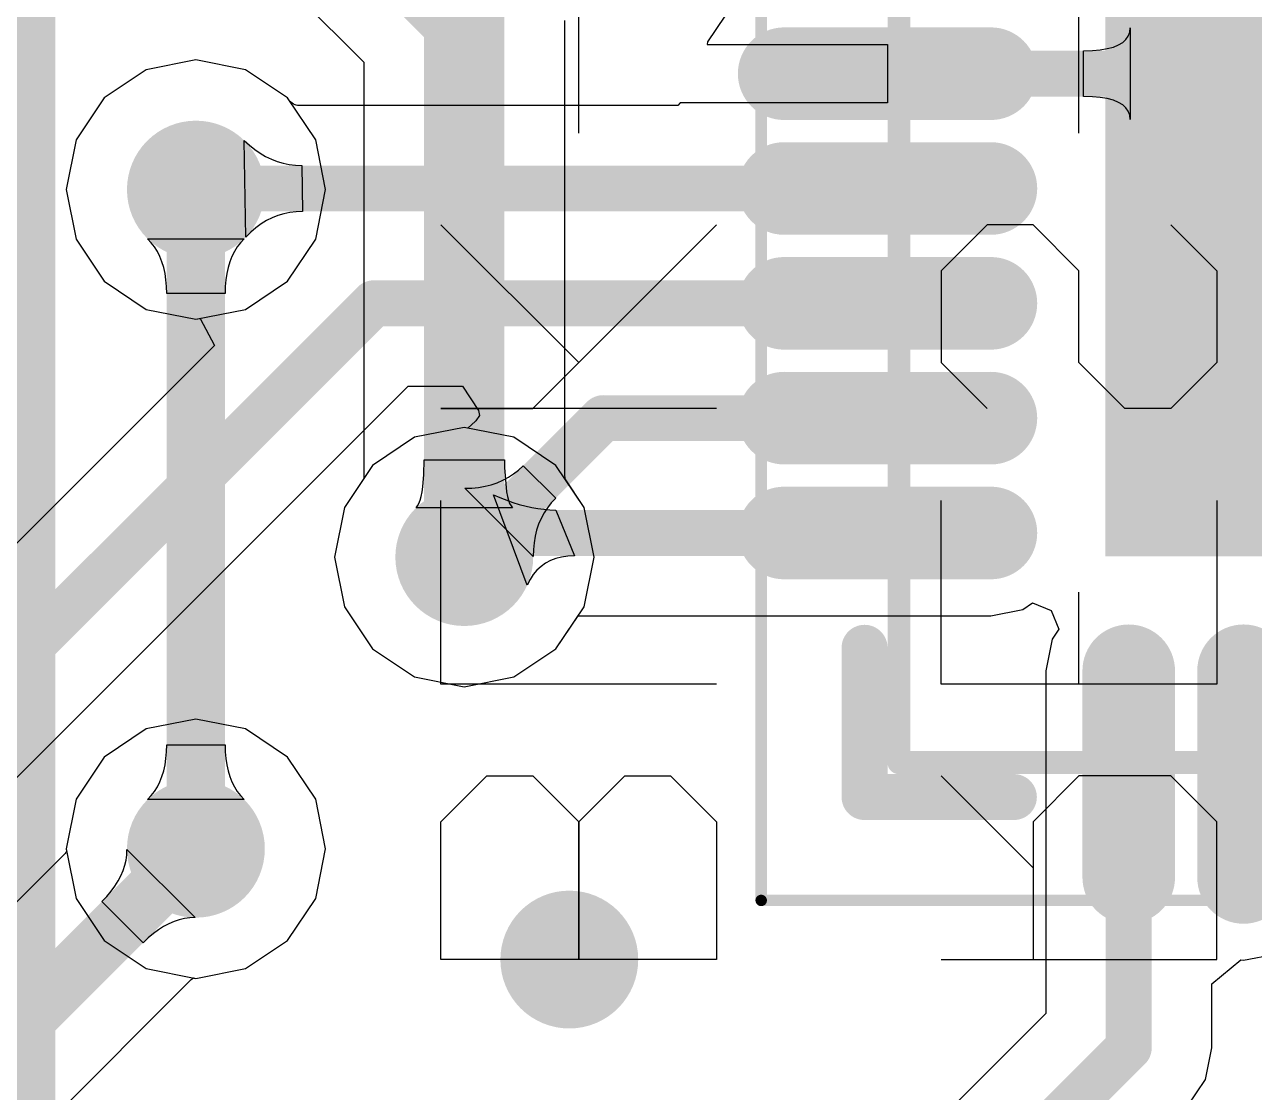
# Model space of a CAD drawing. Header units: millimetres. Extents: x 2.44 to 5.37, y 2.91 to 4.14.
# Drawn here: x 3.6236 to 3.8344, y 3.3032 to 3.4863 of the extents above; entities that cross this region are included whole.
import ezdxf

# ---------------------------------------------------------------- set-up
doc = ezdxf.new("R2010")
doc.units = ezdxf.units.MM
doc.header["$MEASUREMENT"] = 0
for name, color, linetype in [('BottomLayer', 5, 'Continuous'), ('BottomOverlay', 54, 'Continuous'), ('Mechanical13', 56, 'Continuous'), ('Mechanical15', 56, 'Continuous'), ('MidLayer1', 16, 'Continuous'), ('MidLayer2', 76, 'Continuous'), ('MultiLayer', 9, 'Continuous'), ('TopLayer', 1, 'Continuous'), ('TopOverlay', 2, 'Continuous'), ('TopPaste', 8, 'Continuous'), ('TopSolder', 216, 'Continuous'), ('ViaHoleLayer', 16, 'Continuous')]:
    doc.layers.add(name, color=color, linetype=linetype)

# ---------------------------------------------------------------- blocks, each defined once
blk = doc.blocks.new('ST7789_B_35')
at = {"layer": 'BottomOverlay', "const_width": 0.00787}
blk.add_lwpolyline([(-1.163, 1.009), (-1.163, -0.01462)], dxfattribs=at)
blk = doc.blocks.new('__2102_39')
at = {"layer": 'Mechanical13', "const_width": 0.00394}
for points in [[(-0.09843, -0.09743), (-0.09843, 0.09943)], [(-0.09843, -0.09743), (0.09843, -0.09743)]]:
    blk.add_lwpolyline(points, dxfattribs=at)
at = {"layer": 'Mechanical13', "const_width": 0.00197}
blk.add_lwpolyline([(-0.09941, -0.09743, 1), (-0.09744, -0.09743, 1)], format="xyb", close=True, dxfattribs=at)
blk.add_lwpolyline([(-0.09941, -0.09743, 1), (-0.09744, -0.09743, 1)], format="xyb", close=True, dxfattribs=at)
at = {"layer": 'Mechanical15', "const_width": 0.00197}
for points in [[(-0.12205, -0.12105), (-0.12205, 0.12305)], [(-0.12205, -0.12105), (0.12205, -0.12105)]]:
    blk.add_lwpolyline(points, dxfattribs=at)
at = {"layer": 'Mechanical15', "const_width": 0.000984}
blk.add_lwpolyline([(-0.12254, -0.12105, 1), (-0.12156, -0.12105, 1)], format="xyb", close=True, dxfattribs=at)
blk.add_lwpolyline([(-0.12254, -0.12105, 1), (-0.12156, -0.12105, 1)], format="xyb", close=True, dxfattribs=at)
at = {"layer": 'TopLayer', "const_width": 0.00787}
for points in [[(-0.11811, 0.02068), (-0.08268, 0.02068)], [(-0.11811, 0.001), (-0.08268, 0.001)], [(-0.11811, -0.01869), (-0.08268, -0.01869)], [(-0.11811, -0.03837), (-0.08268, -0.03837)], [(-0.11811, -0.05806), (-0.08268, -0.05806)], [(-0.05906, -0.08168), (-0.05906, -0.11711)], [(-0.03937, -0.08168), (-0.03937, -0.11711)]]:
    blk.add_lwpolyline(points, dxfattribs=at)
at = {"layer": 'TopLayer', "const_width": 0.00394}
for points in [[(-0.12008, 0.02068, 1), (-0.11614, 0.02068, 1)], [(-0.08465, 0.02068, 1), (-0.08071, 0.02068, 1)], [(-0.12008, 0.001, 1), (-0.11614, 0.001, 1)], [(-0.08465, 0.001, 1), (-0.08071, 0.001, 1)], [(-0.12008, -0.01869, 1), (-0.11614, -0.01869, 1)], [(-0.08465, -0.01869, 1), (-0.08071, -0.01869, 1)], [(-0.12008, -0.03837, 1), (-0.11614, -0.03837, 1)], [(-0.08465, -0.03837, 1), (-0.08071, -0.03837, 1)], [(-0.12008, -0.05806, 1), (-0.11614, -0.05806, 1)], [(-0.08465, -0.05806, 1), (-0.08071, -0.05806, 1)], [(-0.06102, -0.08168, 1), (-0.05709, -0.08168, 1)], [(-0.04134, -0.08168, 1), (-0.0374, -0.08168, 1)], [(-0.06102, -0.11711, 1), (-0.05709, -0.11711, 1)], [(-0.04134, -0.11711, 1), (-0.0374, -0.11711, 1)]]:
    blk.add_lwpolyline(points, format="xyb", close=True, dxfattribs=at)
at = {"layer": 'TopLayer'}
blk.add_solid([(-0.05906, -0.05806), (0.05906, -0.05806), (-0.05906, 0.06006), (0.05906, 0.06006)], dxfattribs=at)
at = {"layer": 'TopOverlay', "const_width": 0.00787}
for points in [[(-0.10433, -0.10333), (-0.10433, -0.07774)], [(-0.10433, -0.10333), (-0.07874, -0.10333)]]:
    blk.add_lwpolyline(points, dxfattribs=at)
at = {"layer": 'TopOverlay', "const_width": 0.00394}
for points in [[(-0.1063, -0.07774, 1), (-0.10236, -0.07774, 1)], [(-0.1063, -0.10333, 1), (-0.10236, -0.10333, 1)], [(-0.1063, -0.10333, 1), (-0.10236, -0.10333, 1)], [(-0.08071, -0.10333, 1), (-0.07677, -0.10333, 1)]]:
    blk.add_lwpolyline(points, format="xyb", close=True, dxfattribs=at)
at = {"layer": 'TopPaste', "const_width": 0.00787}
for points in [[(-0.11811, 0.02068), (-0.08268, 0.02068)], [(-0.11811, 0.001), (-0.08268, 0.001)], [(-0.11811, -0.01869), (-0.08268, -0.01869)], [(-0.11811, -0.03837), (-0.08268, -0.03837)], [(-0.11811, -0.05806), (-0.08268, -0.05806)], [(-0.05906, -0.08168), (-0.05906, -0.11711)], [(-0.03937, -0.08168), (-0.03937, -0.11711)]]:
    blk.add_lwpolyline(points, dxfattribs=at)
at = {"layer": 'TopPaste', "const_width": 0.00394}
for points in [[(-0.12008, 0.02068, 1), (-0.11614, 0.02068, 1)], [(-0.08465, 0.02068, 1), (-0.08071, 0.02068, 1)], [(-0.12008, 0.001, 1), (-0.11614, 0.001, 1)], [(-0.08465, 0.001, 1), (-0.08071, 0.001, 1)], [(-0.12008, -0.01869, 1), (-0.11614, -0.01869, 1)], [(-0.08465, -0.01869, 1), (-0.08071, -0.01869, 1)], [(-0.12008, -0.03837, 1), (-0.11614, -0.03837, 1)], [(-0.08465, -0.03837, 1), (-0.08071, -0.03837, 1)], [(-0.12008, -0.05806, 1), (-0.11614, -0.05806, 1)], [(-0.08465, -0.05806, 1), (-0.08071, -0.05806, 1)], [(-0.06102, -0.08168, 1), (-0.05709, -0.08168, 1)], [(-0.04134, -0.08168, 1), (-0.0374, -0.08168, 1)], [(-0.06102, -0.11711, 1), (-0.05709, -0.11711, 1)], [(-0.04134, -0.11711, 1), (-0.0374, -0.11711, 1)]]:
    blk.add_lwpolyline(points, format="xyb", close=True, dxfattribs=at)
at = {"layer": 'TopPaste'}
blk.add_solid([(-0.05906, -0.05806), (0.05906, -0.05806), (-0.05906, 0.06006), (0.05906, 0.06006)], dxfattribs=at)
at = {"layer": 'TopSolder', "const_width": 0.01587}
for points in [[(-0.11811, 0.02068), (-0.08268, 0.02068)], [(-0.11811, 0.001), (-0.08268, 0.001)], [(-0.11811, -0.01869), (-0.08268, -0.01869)], [(-0.11811, -0.03837), (-0.08268, -0.03837)], [(-0.11811, -0.05806), (-0.08268, -0.05806)], [(-0.05906, -0.08168), (-0.05906, -0.11711)], [(-0.03937, -0.08168), (-0.03937, -0.11711)]]:
    blk.add_lwpolyline(points, dxfattribs=at)
at = {"layer": 'TopSolder', "const_width": 0.00794}
for points in [[(-0.12208, 0.02068, 1), (-0.11414, 0.02068, 1)], [(-0.08665, 0.02068, 1), (-0.07871, 0.02068, 1)], [(-0.12208, 0.001, 1), (-0.11414, 0.001, 1)], [(-0.08665, 0.001, 1), (-0.07871, 0.001, 1)], [(-0.12208, -0.01869, 1), (-0.11414, -0.01869, 1)], [(-0.08665, -0.01869, 1), (-0.07871, -0.01869, 1)], [(-0.12208, -0.03837, 1), (-0.11414, -0.03837, 1)], [(-0.08665, -0.03837, 1), (-0.07871, -0.03837, 1)], [(-0.12208, -0.05806, 1), (-0.11414, -0.05806, 1)], [(-0.08665, -0.05806, 1), (-0.07871, -0.05806, 1)], [(-0.06302, -0.08168, 1), (-0.05509, -0.08168, 1)], [(-0.04334, -0.08168, 1), (-0.0354, -0.08168, 1)], [(-0.06302, -0.11711, 1), (-0.05509, -0.11711, 1)], [(-0.04334, -0.11711, 1), (-0.0354, -0.11711, 1)]]:
    blk.add_lwpolyline(points, format="xyb", close=True, dxfattribs=at)
at = {"layer": 'TopSolder'}
blk.add_solid([(-0.06306, -0.06206), (0.06306, -0.06206), (-0.06306, 0.06406), (0.06306, 0.06406)], dxfattribs=at)

msp = doc.modelspace()

# ---------------------------------------------------------------- linework, layer by layer
at = {"layer": 'BottomLayer'}
for p, q in [((3.66987, 3.49178), (3.68178, 3.47987)), ((3.71622, 3.40922), (3.71622, 3.487)), ((3.653, 3.48024), (3.64449, 3.47855)), ((3.66151, 3.47855), (3.653, 3.48024)), ((3.64449, 3.47855), (3.63728, 3.47372)), ((3.66872, 3.47372), (3.66151, 3.47855)), ((3.68178, 3.47987), (3.68178, 3.40854)), ((3.63728, 3.47372), (3.63245, 3.46651)), ((3.67355, 3.46651), (3.66872, 3.47372)), ((3.63245, 3.46651), (3.63076, 3.458)), ((3.67524, 3.458), (3.67355, 3.46651)), ((3.63076, 3.458), (3.63245, 3.44949)), ((3.67355, 3.44949), (3.67524, 3.458)), ((3.63245, 3.44949), (3.63728, 3.44228)), ((3.66872, 3.44228), (3.67355, 3.44949)), ((3.63728, 3.44228), (3.64449, 3.43745)), ((3.66151, 3.43745), (3.66872, 3.44228)), ((3.64449, 3.43745), (3.653, 3.43576)), ((3.653, 3.43576), (3.66151, 3.43745)), ((3.69206, 3.40914), (3.69211, 3.41168)), ((3.69211, 3.41168), (3.70589, 3.41168)), ((3.70589, 3.41168), (3.7059, 3.41036)), ((3.68178, 3.40848), (3.67845, 3.40351)), ((3.68178, 3.40854), (3.68178, 3.40848)), ((3.69189, 3.40705), (3.69206, 3.40914)), ((3.7059, 3.41036), (3.70623, 3.40617)), ((3.71629, 3.40839), (3.71622, 3.40922)), ((3.69177, 3.40617), (3.69189, 3.40705)), ((3.71955, 3.40351), (3.71629, 3.40839)), ((3.69099, 3.40376), (3.69123, 3.4042)), ((3.69123, 3.4042), (3.69144, 3.40474)), ((3.69144, 3.40474), (3.69161, 3.4054)), ((3.69161, 3.4054), (3.69177, 3.40617)), ((3.70623, 3.40617), (3.70639, 3.4054)), ((3.70639, 3.4054), (3.70656, 3.40474)), ((3.70656, 3.40474), (3.70677, 3.4042)), ((3.70677, 3.4042), (3.70701, 3.40376)), ((3.67845, 3.40351), (3.67676, 3.395)), ((3.69073, 3.40343), (3.69099, 3.40376)), ((3.70727, 3.40343), (3.69073, 3.40343)), ((3.70701, 3.40376), (3.70727, 3.40343)), ((3.72124, 3.395), (3.71955, 3.40351)), ((3.67676, 3.395), (3.67845, 3.38649)), ((3.71955, 3.38649), (3.72124, 3.395)), ((3.67845, 3.38649), (3.68328, 3.37928)), ((3.71472, 3.37928), (3.71955, 3.38649)), ((3.68328, 3.37928), (3.69049, 3.37445)), ((3.70751, 3.37445), (3.71472, 3.37928)), ((3.69049, 3.37445), (3.699, 3.37276)), ((3.699, 3.37276), (3.70751, 3.37445)), ((3.653, 3.36724), (3.64449, 3.36555)), ((3.66151, 3.36555), (3.653, 3.36724)), ((3.64449, 3.36555), (3.63728, 3.36072)), ((3.66872, 3.36072), (3.66151, 3.36555)), ((3.63728, 3.36072), (3.63245, 3.35351)), ((3.67355, 3.35351), (3.66872, 3.36072)), ((3.63245, 3.35351), (3.63076, 3.345)), ((3.67524, 3.345), (3.67355, 3.35351)), ((3.63076, 3.345), (3.63245, 3.33649)), ((3.67355, 3.33649), (3.67524, 3.345)), ((3.63245, 3.33649), (3.63728, 3.32928)), ((3.66872, 3.32928), (3.67355, 3.33649)), ((3.63728, 3.32928), (3.64449, 3.32445)), ((3.66151, 3.32445), (3.66872, 3.32928)), ((3.64449, 3.32445), (3.653, 3.32276)), ((3.653, 3.32276), (3.66151, 3.32445))]:
    msp.add_line(p, q, dxfattribs=at)
at = {"layer": 'BottomLayer', "const_width": 0.01378}
for points in [[(3.677, 3.509), (3.699, 3.487)], [(3.699, 3.395), (3.699, 3.487)]]:
    msp.add_lwpolyline(points, dxfattribs=at)
at = {"layer": 'BottomLayer'}
for points, const_width in [([(3.69556, 3.487, 1), (3.70244, 3.487, 1)], 0.00689), ([(3.69556, 3.487, 1), (3.70244, 3.487, 1)], 0.00689), ([(3.64709, 3.458, 1), (3.65891, 3.458, 1)], 0.01181), ([(3.69309, 3.395, 1), (3.70491, 3.395, 1)], 0.01181), ([(3.69556, 3.395, 1), (3.70244, 3.395, 1)], 0.00689), ([(3.64709, 3.345, 1), (3.65891, 3.345, 1)], 0.01181), ([(3.71109, 3.326, 1), (3.72291, 3.326, 1)], 0.01181)]:
    msp.add_lwpolyline(points, format="xyb", close=True, dxfattribs=dict(at, const_width=const_width))
at = {"layer": 'BottomOverlay'}
for p, q in [((3.71861, 3.46769), (3.71861, 3.49917)), ((3.80436, 3.46769), (3.80436, 3.49917)), ((3.71861, 3.42833), (3.695, 3.45194)), ((3.71074, 3.42046), (3.74223, 3.45194)), ((3.74223, 3.45194), (3.71861, 3.42833)), ((3.78862, 3.45194), (3.78075, 3.44407)), ((3.79649, 3.45194), (3.78862, 3.45194)), ((3.80436, 3.44407), (3.79649, 3.45194)), ((3.82011, 3.45194), (3.82798, 3.44407)), ((3.78075, 3.44407), (3.78075, 3.42833)), ((3.80436, 3.42833), (3.80436, 3.44407)), ((3.82798, 3.44407), (3.82798, 3.42833)), ((3.78075, 3.42833), (3.78862, 3.42046)), ((3.81224, 3.42046), (3.80436, 3.42833)), ((3.82798, 3.42833), (3.82011, 3.42046)), ((3.74223, 3.42046), (3.695, 3.42046)), ((3.695, 3.42046), (3.71074, 3.42046)), ((3.82011, 3.42046), (3.81224, 3.42046)), ((3.695, 3.37323), (3.695, 3.40471)), ((3.78075, 3.37323), (3.78075, 3.40471)), ((3.82798, 3.40471), (3.82798, 3.37323)), ((3.80436, 3.37323), (3.80436, 3.38897)), ((3.74223, 3.37323), (3.695, 3.37323)), ((3.82798, 3.37323), (3.78075, 3.37323)), ((3.695, 3.34961), (3.70287, 3.35749)), ((3.70287, 3.35749), (3.71074, 3.35749)), ((3.71074, 3.35749), (3.71861, 3.34961)), ((3.71861, 3.34961), (3.72649, 3.35749)), ((3.72649, 3.35749), (3.73436, 3.35749)), ((3.73436, 3.35749), (3.74223, 3.34961)), ((3.79649, 3.34174), (3.78075, 3.35749)), ((3.80436, 3.35749), (3.79649, 3.34961)), ((3.82011, 3.35749), (3.80436, 3.35749)), ((3.82798, 3.34961), (3.82011, 3.35749)), ((3.695, 3.326), (3.695, 3.34961)), ((3.71861, 3.34961), (3.71861, 3.326)), ((3.71861, 3.326), (3.71861, 3.34961)), ((3.74223, 3.34961), (3.74223, 3.326)), ((3.79649, 3.34961), (3.79649, 3.326)), ((3.82798, 3.326), (3.82798, 3.34961)), ((3.74223, 3.326), (3.695, 3.326)), ((3.78075, 3.326), (3.82798, 3.326))]:
    msp.add_line(p, q, dxfattribs=at)
at = {"layer": 'MidLayer1'}
for p, q in [((3.653, 3.48024), (3.64449, 3.47855)), ((3.66151, 3.47855), (3.653, 3.48024)), ((3.64449, 3.47855), (3.63728, 3.47372)), ((3.66872, 3.47372), (3.66151, 3.47855)), ((3.63728, 3.47372), (3.63245, 3.46651)), ((3.67355, 3.46651), (3.66872, 3.47372)), ((3.63245, 3.46651), (3.63076, 3.458)), ((3.67524, 3.458), (3.67355, 3.46651)), ((3.63076, 3.458), (3.63245, 3.44949)), ((3.67355, 3.44949), (3.67524, 3.458)), ((3.63245, 3.44949), (3.63728, 3.44228)), ((3.66872, 3.44228), (3.67355, 3.44949)), ((3.63728, 3.44228), (3.64449, 3.43745)), ((3.66151, 3.43745), (3.66872, 3.44228)), ((3.64449, 3.43745), (3.653, 3.43576)), ((3.653, 3.43576), (3.66151, 3.43745)), ((3.699, 3.41724), (3.69049, 3.41555)), ((3.70751, 3.41555), (3.699, 3.41724)), ((3.69049, 3.41555), (3.68328, 3.41072)), ((3.71472, 3.41072), (3.70751, 3.41555)), ((3.68328, 3.41072), (3.67845, 3.40351)), ((3.71955, 3.40351), (3.71472, 3.41072)), ((3.67845, 3.40351), (3.67676, 3.395)), ((3.72124, 3.395), (3.71955, 3.40351)), ((3.67676, 3.395), (3.67845, 3.38649)), ((3.71955, 3.38649), (3.72124, 3.395)), ((3.67845, 3.38649), (3.68328, 3.37928)), ((3.71472, 3.37928), (3.71955, 3.38649)), ((3.68328, 3.37928), (3.69049, 3.37445)), ((3.70751, 3.37445), (3.71472, 3.37928)), ((3.69049, 3.37445), (3.699, 3.37276)), ((3.699, 3.37276), (3.70751, 3.37445)), ((3.653, 3.36724), (3.64449, 3.36555)), ((3.66151, 3.36555), (3.653, 3.36724)), ((3.64449, 3.36555), (3.63728, 3.36072)), ((3.66872, 3.36072), (3.66151, 3.36555)), ((3.63728, 3.36072), (3.63245, 3.35351)), ((3.67355, 3.35351), (3.66872, 3.36072)), ((3.63245, 3.35351), (3.63076, 3.345)), ((3.67524, 3.345), (3.67355, 3.35351)), ((3.63076, 3.345), (3.63245, 3.33649)), ((3.67355, 3.33649), (3.67524, 3.345)), ((3.63245, 3.33649), (3.63728, 3.32928)), ((3.66872, 3.32928), (3.67355, 3.33649)), ((3.63728, 3.32928), (3.64449, 3.32445)), ((3.66151, 3.32445), (3.66872, 3.32928)), ((3.64449, 3.32445), (3.653, 3.32276)), ((3.653, 3.32276), (3.66151, 3.32445))]:
    msp.add_line(p, q, dxfattribs=at)
at = {"layer": 'MidLayer1', "const_width": 0.01181}
for points in [[(3.64709, 3.458, 1), (3.65891, 3.458, 1)], [(3.69309, 3.395, 1), (3.70491, 3.395, 1)], [(3.64709, 3.345, 1), (3.65891, 3.345, 1)], [(3.71109, 3.326, 1), (3.72291, 3.326, 1)]]:
    msp.add_lwpolyline(points, format="xyb", close=True, dxfattribs=at)
at = {"layer": 'MidLayer2'}
for p, q in [((3.64535, 3.4489), (3.64473, 3.44957)), ((3.64473, 3.44957), (3.66127, 3.44957)), ((3.64591, 3.44817), (3.64535, 3.4489)), ((3.66065, 3.4489), (3.66009, 3.44817)), ((3.66127, 3.44957), (3.66065, 3.4489)), ((3.6464, 3.44738), (3.64591, 3.44817)), ((3.64682, 3.44653), (3.6464, 3.44738)), ((3.64718, 3.44563), (3.64682, 3.44653)), ((3.65918, 3.44653), (3.65882, 3.44563)), ((3.6596, 3.44738), (3.65918, 3.44653)), ((3.66009, 3.44817), (3.6596, 3.44738)), ((3.64748, 3.44466), (3.64718, 3.44563)), ((3.64771, 3.44364), (3.64748, 3.44466)), ((3.65852, 3.44466), (3.65829, 3.44364)), ((3.65882, 3.44563), (3.65852, 3.44466)), ((3.64787, 3.44255), (3.64771, 3.44364)), ((3.64797, 3.44141), (3.64787, 3.44255)), ((3.65813, 3.44255), (3.65803, 3.44141)), ((3.65829, 3.44364), (3.65813, 3.44255)), ((3.648, 3.44021), (3.64797, 3.44141)), ((3.658, 3.44021), (3.648, 3.44021)), ((3.65803, 3.44141), (3.658, 3.44021)), ((3.64797, 3.36159), (3.648, 3.36279)), ((3.648, 3.36279), (3.658, 3.36279)), ((3.658, 3.36279), (3.65803, 3.36159)), ((3.64771, 3.35936), (3.64787, 3.36045)), ((3.64787, 3.36045), (3.64797, 3.36159)), ((3.65803, 3.36159), (3.65813, 3.36045)), ((3.65813, 3.36045), (3.65829, 3.35936)), ((3.64718, 3.35737), (3.64748, 3.35834)), ((3.64748, 3.35834), (3.64771, 3.35936)), ((3.65829, 3.35936), (3.65852, 3.35834)), ((3.65852, 3.35834), (3.65882, 3.35737)), ((3.6464, 3.35562), (3.64682, 3.35647)), ((3.64682, 3.35647), (3.64718, 3.35737)), ((3.65882, 3.35737), (3.65918, 3.35647)), ((3.65918, 3.35647), (3.6596, 3.35562)), ((3.64473, 3.35343), (3.64535, 3.3541)), ((3.64535, 3.3541), (3.64591, 3.35483)), ((3.64591, 3.35483), (3.6464, 3.35562)), ((3.6596, 3.35562), (3.66009, 3.35483)), ((3.66009, 3.35483), (3.66065, 3.3541)), ((3.66065, 3.3541), (3.66127, 3.35343)), ((3.66127, 3.35343), (3.64473, 3.35343))]:
    msp.add_line(p, q, dxfattribs=at)
for points, const_width in [([(3.64709, 3.458, 1), (3.65891, 3.458, 1)], 0.01181), ([(3.6505, 3.458, 1), (3.6555, 3.458, 1)], 0.005), ([(3.69309, 3.395, 1), (3.70491, 3.395, 1)], 0.01181), ([(3.64709, 3.345, 1), (3.65891, 3.345, 1)], 0.01181), ([(3.6505, 3.345, 1), (3.6555, 3.345, 1)], 0.005), ([(3.71109, 3.326, 1), (3.72291, 3.326, 1)], 0.01181)]:
    msp.add_lwpolyline(points, format="xyb", close=True, dxfattribs=dict(at, const_width=const_width))
at = {"layer": 'MidLayer2', "const_width": 0.01}
msp.add_lwpolyline([(3.653, 3.345), (3.653, 3.458)], dxfattribs=at)
at = {"layer": 'MultiLayer', "const_width": 0.01181}
for points in [[(3.64709, 3.458, 1), (3.65891, 3.458, 1)], [(3.69309, 3.395, 1), (3.70491, 3.395, 1)], [(3.64709, 3.345, 1), (3.65891, 3.345, 1)], [(3.71109, 3.326, 1), (3.72291, 3.326, 1)]]:
    msp.add_lwpolyline(points, format="xyb", close=True, dxfattribs=at)
at = {"layer": 'TopLayer'}
for p, q in [((3.74365, 3.48772), (3.74071, 3.48332)), ((3.81241, 3.48374), (3.81281, 3.48433)), ((3.81281, 3.48433), (3.81305, 3.485)), ((3.81305, 3.485), (3.81313, 3.48575)), ((3.81313, 3.48575), (3.81313, 3.47)), ((3.74071, 3.48332), (3.74062, 3.48288)), ((3.74062, 3.48288), (3.77155, 3.48288)), ((3.77155, 3.48288), (3.77155, 3.47288)), ((3.80921, 3.48217), (3.81025, 3.48244)), ((3.81025, 3.48244), (3.81113, 3.4828)), ((3.81113, 3.4828), (3.81185, 3.48323)), ((3.81185, 3.48323), (3.81241, 3.48374)), ((3.653, 3.48024), (3.64449, 3.47855)), ((3.66151, 3.47855), (3.653, 3.48024)), ((3.80514, 3.48181), (3.80665, 3.48185)), ((3.80514, 3.47394), (3.80514, 3.48181)), ((3.80665, 3.48185), (3.80801, 3.48197)), ((3.80801, 3.48197), (3.80921, 3.48217)), ((3.64449, 3.47855), (3.63728, 3.47372)), ((3.66872, 3.47372), (3.66151, 3.47855)), ((3.80665, 3.4739), (3.80514, 3.47394)), ((3.80801, 3.47378), (3.80665, 3.4739)), ((3.80921, 3.47359), (3.80801, 3.47378)), ((3.63728, 3.47372), (3.63245, 3.46651)), ((3.66918, 3.47304), (3.66872, 3.47372)), ((3.66919, 3.47304), (3.66918, 3.47304)), ((3.66949, 3.47283), (3.66919, 3.47304)), ((3.66975, 3.47267), (3.66949, 3.47283)), ((3.66999, 3.47256), (3.66975, 3.47267)), ((3.6702, 3.47248), (3.66999, 3.47256)), ((3.6704, 3.47242), (3.6702, 3.47248)), ((3.67048, 3.4724), (3.6704, 3.47242)), ((3.73562, 3.4724), (3.67048, 3.4724)), ((3.73601, 3.47288), (3.73562, 3.4724)), ((3.77155, 3.47288), (3.73601, 3.47288)), ((3.81025, 3.47331), (3.80921, 3.47359)), ((3.81113, 3.47296), (3.81025, 3.47331)), ((3.81185, 3.47252), (3.81113, 3.47296)), ((3.81241, 3.47201), (3.81185, 3.47252)), ((3.81281, 3.47142), (3.81241, 3.47201)), ((3.81305, 3.47075), (3.81281, 3.47142)), ((3.81313, 3.47), (3.81305, 3.47075)), ((3.63245, 3.46651), (3.63076, 3.458)), ((3.66157, 3.44987), (3.6613, 3.4664)), ((3.6613, 3.4664), (3.66218, 3.46559)), ((3.66218, 3.46559), (3.66308, 3.46487)), ((3.66308, 3.46487), (3.664, 3.46422)), ((3.664, 3.46422), (3.66495, 3.46367)), ((3.66495, 3.46367), (3.66593, 3.4632)), ((3.66593, 3.4632), (3.66692, 3.46281)), ((3.66692, 3.46281), (3.66795, 3.46251)), ((3.66795, 3.46251), (3.66899, 3.4623)), ((3.66899, 3.4623), (3.67006, 3.46217)), ((3.67006, 3.46217), (3.67115, 3.46213)), ((3.67115, 3.46213), (3.67129, 3.45426)), ((3.63076, 3.458), (3.63245, 3.44949)), ((3.66512, 3.45268), (3.66419, 3.45211)), ((3.66608, 3.45316), (3.66512, 3.45268)), ((3.66706, 3.45355), (3.66608, 3.45316)), ((3.66808, 3.45386), (3.66706, 3.45355)), ((3.66912, 3.45408), (3.66808, 3.45386)), ((3.67019, 3.45421), (3.66912, 3.45408)), ((3.67129, 3.45426), (3.67019, 3.45421)), ((3.66241, 3.4507), (3.66157, 3.44987)), ((3.66329, 3.45145), (3.66241, 3.4507)), ((3.66419, 3.45211), (3.66329, 3.45145)), ((3.63245, 3.44949), (3.63728, 3.44228)), ((3.63728, 3.44228), (3.64449, 3.43745)), ((3.64449, 3.43745), (3.653, 3.43576)), ((3.653, 3.43576), (3.65374, 3.43591)), ((3.65374, 3.43591), (3.65621, 3.4313)), ((3.65621, 3.4313), (3.47611, 3.25121)), ((3.49801, 3.23291), (3.68939, 3.4243)), ((3.68939, 3.4243), (3.69868, 3.4243)), ((3.69868, 3.4243), (3.70143, 3.42014)), ((3.7016, 3.4193), (3.70098, 3.41835)), ((3.70143, 3.42014), (3.7016, 3.4193)), ((3.699, 3.41724), (3.69049, 3.41555)), ((3.69961, 3.41712), (3.699, 3.41724)), ((3.70092, 3.41828), (3.69961, 3.41712)), ((3.70098, 3.41835), (3.70092, 3.41828)), ((3.69049, 3.41555), (3.68328, 3.41072)), ((3.68328, 3.41072), (3.67845, 3.40351)), ((3.7083, 3.40992), (3.7091, 3.41067)), ((3.7091, 3.41067), (3.71467, 3.4051)), ((3.70562, 3.40817), (3.70656, 3.40868)), ((3.70656, 3.40868), (3.70745, 3.40926)), ((3.70745, 3.40926), (3.7083, 3.40992)), ((3.69912, 3.40681), (3.70031, 3.40684)), ((3.71081, 3.39512), (3.69912, 3.40681)), ((3.70031, 3.40684), (3.70146, 3.40695)), ((3.70146, 3.40695), (3.70256, 3.40713)), ((3.70256, 3.40713), (3.70363, 3.4074)), ((3.70363, 3.4074), (3.70465, 3.40774)), ((3.70465, 3.40774), (3.70562, 3.40817)), ((3.7098, 3.39021), (3.704, 3.4057)), ((3.704, 3.4057), (3.70512, 3.4052)), ((3.70512, 3.4052), (3.70732, 3.40436)), ((3.70732, 3.40436), (3.70841, 3.40402)), ((3.71392, 3.4043), (3.71326, 3.40345)), ((3.71467, 3.4051), (3.71392, 3.4043)), ((3.67845, 3.40351), (3.67676, 3.395)), ((3.70841, 3.40402), (3.71055, 3.40349)), ((3.71055, 3.40349), (3.7116, 3.40331)), ((3.7116, 3.40331), (3.71368, 3.4031)), ((3.71268, 3.40256), (3.71217, 3.40162)), ((3.71326, 3.40345), (3.71268, 3.40256)), ((3.71368, 3.4031), (3.71471, 3.40307)), ((3.71471, 3.40307), (3.7179, 3.3952)), ((3.71174, 3.40065), (3.7114, 3.39963)), ((3.71217, 3.40162), (3.71174, 3.40065)), ((3.71113, 3.39856), (3.71095, 3.39746)), ((3.7114, 3.39963), (3.71113, 3.39856)), ((3.71084, 3.39631), (3.71081, 3.39512)), ((3.71095, 3.39746), (3.71084, 3.39631)), ((3.67676, 3.395), (3.67845, 3.38649)), ((3.71293, 3.39395), (3.71215, 3.3934)), ((3.71377, 3.3944), (3.71293, 3.39395)), ((3.71469, 3.39475), (3.71377, 3.3944)), ((3.71569, 3.395), (3.71469, 3.39475)), ((3.71676, 3.39515), (3.71569, 3.395)), ((3.7179, 3.3952), (3.71676, 3.39515)), ((3.71083, 3.39201), (3.71028, 3.39116)), ((3.71145, 3.39276), (3.71083, 3.39201)), ((3.71215, 3.3934), (3.71145, 3.39276)), ((3.71028, 3.39116), (3.7098, 3.39021)), ((3.67845, 3.38649), (3.68328, 3.37928)), ((3.78927, 3.38493), (3.79471, 3.38601)), ((3.79471, 3.38601), (3.79638, 3.38713)), ((3.79638, 3.38713), (3.79958, 3.38582)), ((3.79958, 3.38582), (3.80088, 3.38263)), ((3.71472, 3.37928), (3.7185, 3.38493)), ((3.7185, 3.38493), (3.78927, 3.38493)), ((3.80088, 3.38263), (3.79976, 3.38095)), ((3.68328, 3.37928), (3.69049, 3.37445)), ((3.70751, 3.37445), (3.71472, 3.37928)), ((3.79976, 3.38095), (3.79868, 3.37552)), ((3.79868, 3.37552), (3.79868, 3.3578)), ((3.69049, 3.37445), (3.699, 3.37276)), ((3.699, 3.37276), (3.70751, 3.37445)), ((3.653, 3.36724), (3.64449, 3.36555)), ((3.66151, 3.36555), (3.653, 3.36724)), ((3.64449, 3.36555), (3.63728, 3.36072)), ((3.66872, 3.36072), (3.66151, 3.36555)), ((3.63728, 3.36072), (3.63245, 3.35351)), ((3.67355, 3.35351), (3.66872, 3.36072)), ((3.79868, 3.3578), (3.79868, 3.31678)), ((3.63245, 3.35351), (3.63076, 3.345)), ((3.67524, 3.345), (3.67355, 3.35351)), ((3.63057, 3.3442), (3.51467, 3.22829)), ((3.63068, 3.34435), (3.63057, 3.3442)), ((3.63084, 3.3446), (3.63068, 3.34435)), ((3.63076, 3.345), (3.63084, 3.3446)), ((3.64082, 3.34216), (3.64103, 3.34306)), ((3.64103, 3.34306), (3.64115, 3.34397)), ((3.64115, 3.34397), (3.64119, 3.34488)), ((3.64119, 3.34488), (3.65288, 3.33319)), ((3.67355, 3.33649), (3.67524, 3.345)), ((3.64014, 3.34036), (3.64052, 3.34126)), ((3.64052, 3.34126), (3.64082, 3.34216)), ((3.6391, 3.33859), (3.63966, 3.33947)), ((3.63966, 3.33947), (3.64014, 3.34036)), ((3.63689, 3.33596), (3.63771, 3.33683)), ((3.63771, 3.33683), (3.63845, 3.33771)), ((3.63845, 3.33771), (3.6391, 3.33859)), ((3.64396, 3.32889), (3.63689, 3.33596)), ((3.66872, 3.32928), (3.67355, 3.33649)), ((3.64926, 3.33252), (3.64836, 3.33214)), ((3.65016, 3.33282), (3.64926, 3.33252)), ((3.65106, 3.33303), (3.65016, 3.33282)), ((3.65197, 3.33315), (3.65106, 3.33303)), ((3.65288, 3.33319), (3.65197, 3.33315)), ((3.64571, 3.33045), (3.64483, 3.32971)), ((3.64659, 3.3311), (3.64571, 3.33045)), ((3.64747, 3.33166), (3.64659, 3.3311)), ((3.64836, 3.33214), (3.64747, 3.33166)), ((3.64483, 3.32971), (3.64396, 3.32889)), ((3.66151, 3.32445), (3.66872, 3.32928)), ((3.83257, 3.32587), (3.83801, 3.32695)), ((3.653, 3.32276), (3.66151, 3.32445)), ((3.8271, 3.32186), (3.8321, 3.32597)), ((3.8321, 3.32597), (3.83257, 3.32587)), ((3.53181, 3.20219), (3.6522, 3.32257)), ((3.6522, 3.32257), (3.65235, 3.32268)), ((3.65235, 3.32268), (3.6526, 3.32284)), ((3.6526, 3.32284), (3.653, 3.32276)), ((3.8271, 3.31089), (3.8271, 3.32186)), ((3.79868, 3.31678), (3.73195, 3.25005)), ((3.82602, 3.30545), (3.8271, 3.31089)), ((3.82294, 3.30084), (3.82602, 3.30545))]:
    msp.add_line(p, q, dxfattribs=at)
for points, const_width in [([(3.77155, 3.47788), (3.85226, 3.47788)], 0.00787), ([(3.653, 3.458), (3.65319, 3.45819)], 0.00787), ([(3.65319, 3.45819), (3.77155, 3.45819)], 0.00787), ([(3.482, 3.237), (3.68351, 3.43851)], 0.00787), ([(3.68351, 3.43851), (3.77155, 3.43851)], 0.00787), ([(3.70314, 3.39914), (3.72282, 3.41882)], 0.00787), ([(3.72282, 3.41882), (3.77155, 3.41882)], 0.00787), ([(3.699, 3.395), (3.70314, 3.39914)], 0.00787), ([(3.70314, 3.39914), (3.77155, 3.39914)], 0.00787), ([(3.81289, 3.31089), (3.81289, 3.3578)], 0.00787), ([(3.521, 3.213), (3.653, 3.345)], 0.01), ([(3.742, 3.24), (3.81289, 3.31089)], 0.00787)]:
    msp.add_lwpolyline(points, dxfattribs=dict(at, const_width=const_width))
for points, const_width in [([(3.76958, 3.47788, 1), (3.77352, 3.47788, 1)], 0.00394), ([(3.64709, 3.458, 1), (3.65891, 3.458, 1)], 0.01181), ([(3.65103, 3.458, 1), (3.65497, 3.458, 1)], 0.00394), ([(3.65122, 3.45819, 1), (3.65516, 3.45819, 1)], 0.00394), ([(3.65122, 3.45819, 1), (3.65516, 3.45819, 1)], 0.00394), ([(3.76958, 3.45819, 1), (3.77352, 3.45819, 1)], 0.00394), ([(3.68154, 3.43851, 1), (3.68548, 3.43851, 1)], 0.00394), ([(3.68154, 3.43851, 1), (3.68548, 3.43851, 1)], 0.00394), ([(3.76958, 3.43851, 1), (3.77352, 3.43851, 1)], 0.00394), ([(3.72085, 3.41882, 1), (3.72479, 3.41882, 1)], 0.00394), ([(3.72085, 3.41882, 1), (3.72479, 3.41882, 1)], 0.00394), ([(3.76958, 3.41882, 1), (3.77352, 3.41882, 1)], 0.00394), ([(3.69309, 3.395, 1), (3.70491, 3.395, 1)], 0.01181), ([(3.70117, 3.39914, 1), (3.70511, 3.39914, 1)], 0.00394), ([(3.70117, 3.39914, 1), (3.70511, 3.39914, 1)], 0.00394), ([(3.70117, 3.39914, 1), (3.70511, 3.39914, 1)], 0.00394), ([(3.76958, 3.39914, 1), (3.77352, 3.39914, 1)], 0.00394), ([(3.69703, 3.395, 1), (3.70097, 3.395, 1)], 0.00394), ([(3.81092, 3.3578, 1), (3.81486, 3.3578, 1)], 0.00394), ([(3.64709, 3.345, 1), (3.65891, 3.345, 1)], 0.01181), ([(3.6505, 3.345, 1), (3.6555, 3.345, 1)], 0.005), ([(3.71109, 3.326, 1), (3.72291, 3.326, 1)], 0.01181), ([(3.81092, 3.31089, 1), (3.81486, 3.31089, 1)], 0.00394), ([(3.81092, 3.31089, 1), (3.81486, 3.31089, 1)], 0.00394)]:
    msp.add_lwpolyline(points, format="xyb", close=True, dxfattribs=dict(at, const_width=const_width))
at = {"layer": 'ViaHoleLayer', "const_width": 0.00591}
for points in [[(3.65005, 3.458, 1), (3.65595, 3.458, 1)], [(3.69605, 3.395, 1), (3.70195, 3.395, 1)], [(3.65005, 3.345, 1), (3.65595, 3.345, 1)], [(3.71405, 3.326, 1), (3.71995, 3.326, 1)]]:
    msp.add_lwpolyline(points, format="xyb", close=True, dxfattribs=at)

# ---------------------------------------------------------------- block references
for name, p, rotation in [('ST7789_B_35', (2.462, 3.95538), 180), ('__2102_39', (3.87194, 3.45719), 360)]:
    msp.add_blockref(name, p, dxfattribs=dict(rotation=rotation))

doc.saveas('drawing.dxf')
